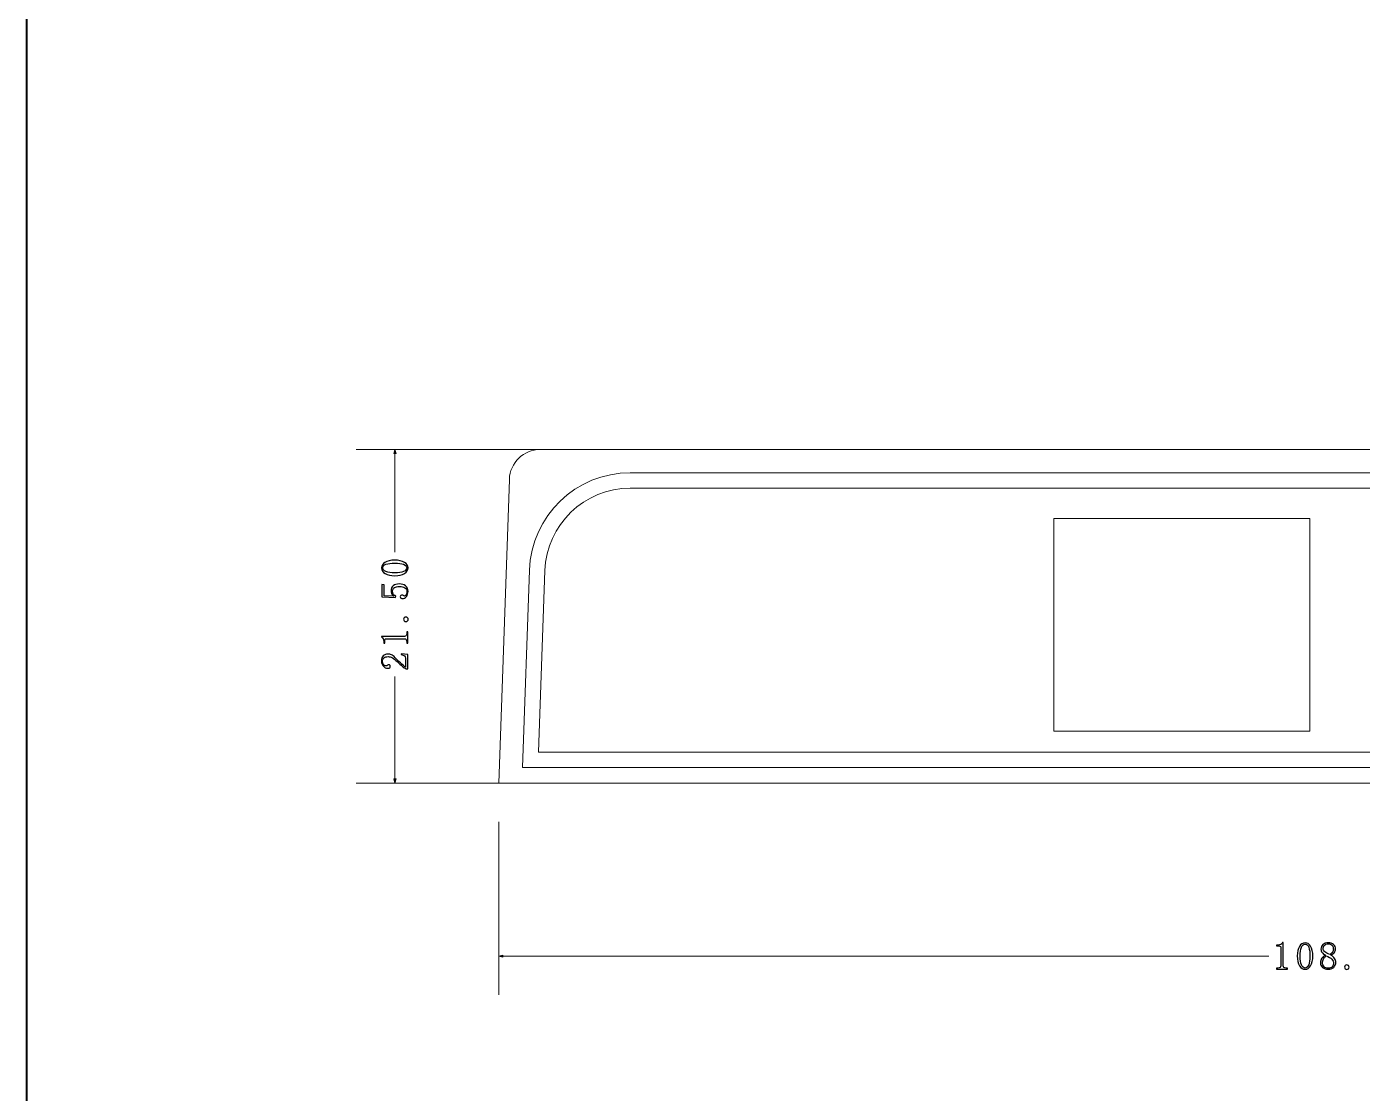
# Model space of a CAD drawing. Header units: millimetres. Extents: x -672 to 672, y -225 to 223.
# Drawn here: x 472.5 to 558.6, y -146.1 to -77.3 of the extents above; entities that cross this region are included whole.
import ezdxf
from ezdxf.lldxf.tags import DXFTag

# ---------------------------------------------------------------- set-up
doc = ezdxf.new("R2010")
doc.units = ezdxf.units.MM
doc.header["$MEASUREMENT"] = 0
doc.layers.add('layer 1', color=7, linetype='Continuous')
tags = doc.linetypes.add('New Line261', pattern=[0.2, 0.1, -0.1]).pattern_tags.tags
tags[6:7] = [DXFTag(74, 4), DXFTag(75, 0), DXFTag(340, '0'), DXFTag(46, 1.0), DXFTag(50, 0.0), DXFTag(44, 0.0), DXFTag(45, 0.0)]
tags[4:5] = [DXFTag(74, 4), DXFTag(75, 0), DXFTag(340, '0'), DXFTag(46, 1.0), DXFTag(50, 0.0), DXFTag(44, 0.0), DXFTag(45, 0.0)]
tags = doc.linetypes.add('New Line262', pattern=[0.2, 0.1, -0.1]).pattern_tags.tags
tags[6:7] = [DXFTag(74, 4), DXFTag(75, 0), DXFTag(340, '0'), DXFTag(46, 1.0), DXFTag(50, 0.0), DXFTag(44, 0.0), DXFTag(45, 0.0)]
tags[4:5] = [DXFTag(74, 4), DXFTag(75, 0), DXFTag(340, '0'), DXFTag(46, 1.0), DXFTag(50, 0.0), DXFTag(44, 0.0), DXFTag(45, 0.0)]
tags = doc.linetypes.add('New Line263', pattern=[0.2, 0.1, -0.1]).pattern_tags.tags
tags[6:7] = [DXFTag(74, 4), DXFTag(75, 0), DXFTag(340, '0'), DXFTag(46, 1.0), DXFTag(50, 0.0), DXFTag(44, 0.0), DXFTag(45, 0.0)]
tags[4:5] = [DXFTag(74, 4), DXFTag(75, 0), DXFTag(340, '0'), DXFTag(46, 1.0), DXFTag(50, 0.0), DXFTag(44, 0.0), DXFTag(45, 0.0)]
tags = doc.linetypes.add('New Line299', pattern=[0.2, 0.1, -0.1]).pattern_tags.tags
tags[6:7] = [DXFTag(74, 4), DXFTag(75, 0), DXFTag(340, '0'), DXFTag(46, 1.0), DXFTag(50, 0.0), DXFTag(44, 0.0), DXFTag(45, 0.0)]
tags[4:5] = [DXFTag(74, 4), DXFTag(75, 0), DXFTag(340, '0'), DXFTag(46, 1.0), DXFTag(50, 0.0), DXFTag(44, 0.0), DXFTag(45, 0.0)]

msp = doc.modelspace()

# ---------------------------------------------------------------- hatches: boundary and pattern name
at = {"layer": 'layer 1', "true_color": 0xff0000}
h = msp.add_hatch(color=1, dxfattribs=at)
edge = h.paths.add_edge_path()
edge.add_spline(control_points=[(496.2946, -104.8269), (496.2946, -104.8269), (496.2232, -104.5603), (496.2232, -104.5603), (496.2232, -104.5603), (496.1517, -104.8269), (496.1517, -104.8269), (496.1517, -104.8269), (496.2946, -104.8269), (496.2946, -104.8269)], knot_values=[0, 0, 0, 0, 0.3333333, 0.3333333, 0.3333333, 0.6666667, 0.6666667, 0.6666667, 1, 1, 1, 1], degree=3, periodic=1)
h = msp.add_hatch(color=1, dxfattribs=at)
edge = h.paths.add_edge_path()
edge.add_spline(control_points=[(496.2946, -125.7936), (496.2946, -125.7936), (496.2232, -126.0603), (496.2232, -126.0603), (496.2232, -126.0603), (496.1517, -125.7936), (496.1517, -125.7936), (496.1517, -125.7936), (496.2946, -125.7936), (496.2946, -125.7936)], knot_values=[0, 0, 0, 0, 0.3333333, 0.3333333, 0.3333333, 0.6666667, 0.6666667, 0.6666667, 1, 1, 1, 1], degree=3, periodic=1)
h = msp.add_hatch(color=1, dxfattribs=at)
edge = h.paths.add_edge_path()
edge.add_spline(control_points=[(503.1849, -137.2899), (503.1849, -137.2899), (502.9183, -137.2185), (502.9183, -137.2185), (502.9183, -137.2185), (503.1849, -137.147), (503.1849, -137.147), (503.1849, -137.147), (503.1849, -137.2899), (503.1849, -137.2899)], knot_values=[0, 0, 0, 0, 0.3333333, 0.3333333, 0.3333333, 0.6666667, 0.6666667, 0.6666667, 1, 1, 1, 1], degree=3, periodic=1)

# ---------------------------------------------------------------- linework, layer by layer
at = {"layer": 'layer 1', "lineweight": 40}
msp.add_open_spline([(662.4845, 72.2128), (662.4845, 72.2128), (472.4845, 72.2128), (472.4845, 72.2128), (472.4845, 72.2128), (472.4845, -204.7872), (472.4845, -204.7872), (472.4845, -204.7872), (662.4845, -204.7872), (662.4845, -204.7872), (662.4845, -204.7872), (662.4845, 72.2128), (662.4845, 72.2128)], degree=3, knots=[0, 0, 0, 0, 0.25, 0.25, 0.25, 0.5, 0.5, 0.5, 0.75, 0.75, 0.75, 1, 1, 1, 1], dxfattribs=at)
at = {"layer": 'layer 1', "color": 1, "lineweight": 0}
for points in [[(505.6005, -104.5603), (505.6005, -104.5603), (493.7232, -104.5603), (493.7232, -104.5603)], [(496.2232, -111.1887), (496.2232, -111.1887), (496.2232, -104.5603), (496.2232, -104.5603)], [(496.2232, -126.0603), (496.2232, -126.0603), (496.2232, -119.1977), (496.2232, -119.1977)], [(502.9183, -126.0603), (502.9183, -126.0603), (493.7232, -126.0603), (493.7232, -126.0603)], [(502.9183, -128.5603), (502.9183, -128.5603), (502.9183, -139.7185), (502.9183, -139.7185)], [(502.9183, -137.2185), (502.9183, -137.2185), (552.5599, -137.2185), (552.5599, -137.2185)]]:
    msp.add_open_spline(points, degree=3, dxfattribs=at)
for points in [[(496.2946, -104.8269), (496.2946, -104.8269), (496.2232, -104.5603), (496.2232, -104.5603), (496.2232, -104.5603), (496.1517, -104.8269), (496.1517, -104.8269), (496.1517, -104.8269), (496.2946, -104.8269), (496.2946, -104.8269)], [(496.2946, -125.7936), (496.2946, -125.7936), (496.2232, -126.0603), (496.2232, -126.0603), (496.2232, -126.0603), (496.1517, -125.7936), (496.1517, -125.7936), (496.1517, -125.7936), (496.2946, -125.7936), (496.2946, -125.7936)], [(503.1849, -137.2899), (503.1849, -137.2899), (502.9183, -137.2185), (502.9183, -137.2185), (502.9183, -137.2185), (503.1849, -137.147), (503.1849, -137.147), (503.1849, -137.147), (503.1849, -137.2899), (503.1849, -137.2899)]]:
    msp.add_open_spline(points, degree=3, knots=[0, 0, 0, 0, 0.3333333, 0.3333333, 0.3333333, 0.6666667, 0.6666667, 0.6666667, 1, 1, 1, 1], dxfattribs=at)
at = {"layer": 'layer 1', "lineweight": 9}
for points in [[(505.6005, -104.5603), (504.5231, -104.5603), (503.6393, -105.4138), (503.6017, -106.4905)], [(608.306, -104.5603), (608.306, -104.5603), (505.6005, -104.5603), (505.6005, -104.5603)], [(503.6017, -106.4905), (503.6017, -106.4905), (502.9183, -126.0603), (502.9183, -126.0603)], [(511.3937, -106.0603), (507.8922, -106.0603), (505.0199, -108.834), (504.8977, -112.3335)], [(602.5128, -106.0603), (602.5128, -106.0603), (511.3937, -106.0603), (511.3937, -106.0603)], [(538.7032, -109.0103), (538.7032, -109.0103), (538.7032, -122.7103), (538.7032, -122.7103)], [(555.2032, -109.0103), (555.2032, -109.0103), (538.7032, -109.0103), (538.7032, -109.0103)], [(555.2032, -122.7103), (555.2032, -122.7103), (555.2032, -109.0103), (555.2032, -109.0103)], [(504.8977, -112.3335), (504.8977, -112.3335), (504.4532, -125.0603), (504.4532, -125.0603)], [(538.7032, -122.7103), (538.7032, -122.7103), (555.2032, -122.7103), (555.2032, -122.7103)], [(504.4532, -125.0603), (504.4532, -125.0603), (609.4532, -125.0603), (609.4532, -125.0603)], [(502.9183, -126.0603), (502.9183, -126.0603), (610.9882, -126.0603), (610.9882, -126.0603)]]:
    msp.add_open_spline(points, degree=3, dxfattribs=at)
at = {"layer": 'layer 1', "color": 8, "linetype": 'New Line299', "lineweight": 9}
msp.add_open_spline([(511.3937, -107.0603), (508.4309, -107.0603), (506.0005, -109.4073), (505.8971, -112.3684)], degree=3, dxfattribs=at)
at = {"layer": 'layer 1', "color": 8, "linetype": 'New Line263', "lineweight": 9}
msp.add_open_spline([(511.3937, -107.0603), (511.3937, -107.0603), (602.5128, -107.0603), (602.5128, -107.0603)], degree=3, dxfattribs=at)
at = {"layer": 'layer 1', "color": 3}
for points, knots in [([(496.8383, -111.8367), (496.9913, -111.9313), (497.0679, -112.0501), (497.0679, -112.193), (497.0679, -112.3363), (496.9929, -112.4567), (496.8433, -112.5546), (496.6933, -112.6521), (496.4817, -112.7009), (496.2083, -112.7009), (495.9546, -112.7009), (495.7496, -112.6538), (495.5933, -112.5592), (495.4371, -112.4651), (495.3588, -112.343), (495.3588, -112.193), (495.3588, -112.0501), (495.4338, -111.9313), (495.5833, -111.8367), (495.7333, -111.7421), (495.9417, -111.6951), (496.2083, -111.6951), (496.4754, -111.6951), (496.6854, -111.7421), (496.8383, -111.8367)], [0, 0, 0, 0, 0.125, 0.125, 0.125, 0.25, 0.25, 0.25, 0.375, 0.375, 0.375, 0.5, 0.5, 0.5, 0.625, 0.625, 0.625, 0.75, 0.75, 0.75, 0.875, 0.875, 0.875, 1, 1, 1, 1]), ([(495.6471, -111.9588), (495.5071, -112.0109), (495.4371, -112.0888), (495.4371, -112.193), (495.4371, -112.2842), (495.5071, -112.3609), (495.6471, -112.4226), (495.7867, -112.4846), (495.9742, -112.5155), (496.2083, -112.5155), (496.4558, -112.5155), (496.6479, -112.4846), (496.7846, -112.4226), (496.9213, -112.3609), (496.9896, -112.2842), (496.9896, -112.193), (496.9896, -112.0955), (496.9213, -112.0188), (496.7846, -111.9638), (496.6479, -111.9084), (496.4558, -111.8805), (496.2083, -111.8805), (495.9742, -111.8805), (495.7867, -111.9067), (495.6471, -111.9588)], [0, 0, 0, 0, 0.125, 0.125, 0.125, 0.25, 0.25, 0.25, 0.375, 0.375, 0.375, 0.5, 0.5, 0.5, 0.625, 0.625, 0.625, 0.75, 0.75, 0.75, 0.875, 0.875, 0.875, 1, 1, 1, 1]), ([(496.0033, -113.8346), (495.9838, -113.773), (495.9742, -113.7092), (495.9742, -113.6442), (495.9742, -113.5205), (496.0213, -113.4196), (496.1158, -113.3417), (496.21, -113.2634), (496.3354, -113.2242), (496.4917, -113.2242), (496.6675, -113.2242), (496.8075, -113.2651), (496.9117, -113.3463), (497.0158, -113.428), (497.0679, -113.553), (497.0679, -113.7226), (497.0679, -113.8396), (497.0338, -113.9438), (496.9654, -114.0351), (496.8971, -114.1259), (496.8138, -114.1717), (496.7163, -114.1717), (496.6771, -114.1717), (496.6429, -114.1605), (496.6138, -114.1376), (496.5846, -114.1146), (496.5696, -114.0838), (496.5696, -114.0446), (496.5696, -114.0055), (496.5829, -113.9796), (496.6088, -113.9667), (496.635, -113.9534), (496.6575, -113.9471), (496.6771, -113.9471), (496.7163, -113.9471), (496.7471, -113.9567), (496.77, -113.9763), (496.7929, -113.9959), (496.8171, -114.0055), (496.8433, -114.0055), (496.8954, -114.0055), (496.9342, -113.9746), (496.9604, -113.913), (496.9863, -113.8509), (496.9996, -113.7842), (496.9996, -113.7126), (496.9996, -113.6084), (496.9571, -113.5288), (496.8725, -113.4734), (496.7879, -113.418), (496.6675, -113.3905), (496.5113, -113.3905), (496.3808, -113.3905), (496.275, -113.4146), (496.1938, -113.4638), (496.1125, -113.5126), (496.0717, -113.5859), (496.0717, -113.6834), (496.0717, -113.7551), (496.0846, -113.8167), (496.1108, -113.8688), (496.1367, -113.9209), (496.1921, -113.9696), (496.2767, -114.0155), (496.2767, -114.0155), (496.2671, -114.1034), (496.2671, -114.1034), (496.2671, -114.1034), (495.3783, -114.0546), (495.3783, -114.0546), (495.3783, -114.0546), (495.3783, -113.2538), (495.3783, -113.2538), (495.3783, -113.2538), (495.525, -113.283), (495.525, -113.283), (495.525, -113.283), (495.525, -113.9863), (495.525, -113.9863), (495.525, -113.9863), (496.1692, -114.0251), (496.1692, -114.0251), (496.0783, -113.9601), (496.0229, -113.8967), (496.0033, -113.8346)], [0, 0, 0, 0, 0.0357143, 0.0357143, 0.0357143, 0.0714286, 0.0714286, 0.0714286, 0.1071429, 0.1071429, 0.1071429, 0.1428571, 0.1428571, 0.1428571, 0.1785714, 0.1785714, 0.1785714, 0.2142857, 0.2142857, 0.2142857, 0.25, 0.25, 0.25, 0.2857143, 0.2857143, 0.2857143, 0.3214286, 0.3214286, 0.3214286, 0.3571429, 0.3571429, 0.3571429, 0.3928571, 0.3928571, 0.3928571, 0.4285714, 0.4285714, 0.4285714, 0.4642857, 0.4642857, 0.4642857, 0.5, 0.5, 0.5, 0.5357143, 0.5357143, 0.5357143, 0.5714286, 0.5714286, 0.5714286, 0.6071429, 0.6071429, 0.6071429, 0.6428571, 0.6428571, 0.6428571, 0.6785714, 0.6785714, 0.6785714, 0.7142857, 0.7142857, 0.7142857, 0.75, 0.75, 0.75, 0.7857143, 0.7857143, 0.7857143, 0.8214286, 0.8214286, 0.8214286, 0.8571429, 0.8571429, 0.8571429, 0.8928571, 0.8928571, 0.8928571, 0.9285714, 0.9285714, 0.9285714, 0.9642857, 0.9642857, 0.9642857, 1, 1, 1, 1]), ([(497.0383, -115.403), (497.0646, -115.4326), (497.0775, -115.4667), (497.0775, -115.5055), (497.0775, -115.5446), (497.0646, -115.5788), (497.0383, -115.6084), (497.0125, -115.6376), (496.9767, -115.6521), (496.9313, -115.6521), (496.8854, -115.6521), (496.8496, -115.6376), (496.8238, -115.6084), (496.7975, -115.5788), (496.7846, -115.5446), (496.7846, -115.5055), (496.7846, -115.4667), (496.7992, -115.4326), (496.8283, -115.403), (496.8579, -115.3738), (496.8921, -115.3592), (496.9313, -115.3592), (496.9767, -115.3592), (497.0125, -115.3738), (497.0383, -115.403)], [0, 0, 0, 0, 0.125, 0.125, 0.125, 0.25, 0.25, 0.25, 0.375, 0.375, 0.375, 0.5, 0.5, 0.5, 0.625, 0.625, 0.625, 0.75, 0.75, 0.75, 0.875, 0.875, 0.875, 1, 1, 1, 1]), ([(495.3492, -116.6442), (495.3492, -116.6442), (495.3492, -116.6051), (495.3492, -116.6051), (495.3492, -116.6051), (496.8333, -116.6051), (496.8333, -116.6051), (496.8854, -116.6051), (496.9246, -116.5888), (496.9504, -116.5563), (496.9767, -116.5238), (496.9896, -116.4784), (496.9896, -116.4196), (496.9896, -116.4196), (496.9896, -116.3221), (496.9896, -116.3221), (496.9896, -116.3221), (497.0483, -116.3221), (497.0483, -116.3221), (497.0483, -116.3221), (497.0483, -117.0351), (497.0483, -117.0351), (497.0483, -117.0351), (496.9896, -117.0351), (496.9896, -117.0351), (496.9896, -117.0351), (496.9896, -116.9471), (496.9896, -116.9471), (496.9896, -116.8821), (496.9767, -116.8346), (496.9504, -116.8055), (496.9246, -116.7763), (496.8854, -116.7613), (496.8333, -116.7613), (496.8333, -116.7613), (495.6517, -116.7613), (495.6517, -116.7613), (495.6258, -116.7613), (495.6046, -116.7696), (495.5883, -116.7859), (495.5721, -116.8021), (495.5638, -116.8267), (495.5638, -116.8592), (495.5638, -116.8592), (495.5638, -117.0351), (495.5638, -117.0351), (495.5638, -117.0351), (495.5054, -117.0351), (495.5054, -117.0351), (495.5054, -117.0351), (495.5054, -116.9471), (495.5054, -116.9471), (495.5054, -116.8688), (495.4921, -116.8055), (495.4663, -116.7567), (495.44, -116.708), (495.4013, -116.6705), (495.3492, -116.6442)], [0, 0, 0, 0, 0.0526316, 0.0526316, 0.0526316, 0.1052632, 0.1052632, 0.1052632, 0.1578947, 0.1578947, 0.1578947, 0.2105263, 0.2105263, 0.2105263, 0.2631579, 0.2631579, 0.2631579, 0.3157895, 0.3157895, 0.3157895, 0.3684211, 0.3684211, 0.3684211, 0.4210526, 0.4210526, 0.4210526, 0.4736842, 0.4736842, 0.4736842, 0.5263158, 0.5263158, 0.5263158, 0.5789474, 0.5789474, 0.5789474, 0.6315789, 0.6315789, 0.6315789, 0.6842105, 0.6842105, 0.6842105, 0.7368421, 0.7368421, 0.7368421, 0.7894737, 0.7894737, 0.7894737, 0.8421053, 0.8421053, 0.8421053, 0.8947368, 0.8947368, 0.8947368, 0.9473684, 0.9473684, 0.9473684, 1, 1, 1, 1]), ([(496.0621, -117.988), (495.9642, -117.9359), (495.8733, -117.9101), (495.7883, -117.9101), (495.6713, -117.9101), (495.5817, -117.9359), (495.52, -117.988), (495.4579, -118.0401), (495.4271, -118.1184), (495.4271, -118.2226), (495.4271, -118.3005), (495.4483, -118.3671), (495.4908, -118.4226), (495.5329, -118.478), (495.5867, -118.5055), (495.6517, -118.5055), (495.6908, -118.5055), (495.7233, -118.4942), (495.7496, -118.4713), (495.7754, -118.4488), (495.8017, -118.4371), (495.8275, -118.4371), (495.86, -118.4371), (495.8846, -118.4455), (495.9008, -118.4617), (495.9171, -118.478), (495.9254, -118.5026), (495.925, -118.5351), (495.9254, -118.5738), (495.9138, -118.6051), (495.8908, -118.6276), (495.8683, -118.6505), (495.8308, -118.6617), (495.7788, -118.6617), (495.6421, -118.6617), (495.5379, -118.613), (495.4663, -118.5155), (495.3946, -118.4176), (495.3588, -118.3134), (495.3588, -118.203), (495.3588, -118.0467), (495.3979, -117.9313), (495.4758, -117.8563), (495.5542, -117.7813), (495.6517, -117.7438), (495.7688, -117.7438), (495.8471, -117.7438), (495.9254, -117.7617), (496.0033, -117.7976), (496.0817, -117.8334), (496.1563, -117.8905), (496.2279, -117.9684), (496.4104, -118.1571), (496.5583, -118.3021), (496.6721, -118.403), (496.7863, -118.5042), (496.8629, -118.5642), (496.9017, -118.5838), (496.9017, -118.5838), (496.9017, -118.0076), (496.9017, -118.0076), (496.9017, -117.9488), (496.8792, -117.9001), (496.8333, -117.8613), (496.7879, -117.8221), (496.7196, -117.7959), (496.6283, -117.783), (496.6283, -117.783), (496.6283, -117.7242), (496.6283, -117.7242), (496.6283, -117.7242), (497.0483, -117.783), (497.0483, -117.783), (497.0483, -117.783), (497.0483, -118.6913), (497.0483, -118.6913), (497.0483, -118.6913), (496.9213, -118.6913), (496.9213, -118.6913), (496.8629, -118.6588), (496.7879, -118.6051), (496.6967, -118.5301), (496.6054, -118.4551), (496.4983, -118.3559), (496.3746, -118.2321), (496.2638, -118.1217), (496.1596, -118.0401), (496.0621, -117.988)], [0, 0, 0, 0, 0.0344828, 0.0344828, 0.0344828, 0.0689655, 0.0689655, 0.0689655, 0.1034483, 0.1034483, 0.1034483, 0.137931, 0.137931, 0.137931, 0.1724138, 0.1724138, 0.1724138, 0.2068966, 0.2068966, 0.2068966, 0.2413793, 0.2413793, 0.2413793, 0.2758621, 0.2758621, 0.2758621, 0.3103448, 0.3103448, 0.3103448, 0.3448276, 0.3448276, 0.3448276, 0.3793103, 0.3793103, 0.3793103, 0.4137931, 0.4137931, 0.4137931, 0.4482759, 0.4482759, 0.4482759, 0.4827586, 0.4827586, 0.4827586, 0.5172414, 0.5172414, 0.5172414, 0.5517241, 0.5517241, 0.5517241, 0.5862069, 0.5862069, 0.5862069, 0.6206897, 0.6206897, 0.6206897, 0.6551724, 0.6551724, 0.6551724, 0.6896552, 0.6896552, 0.6896552, 0.7241379, 0.7241379, 0.7241379, 0.7586207, 0.7586207, 0.7586207, 0.7931034, 0.7931034, 0.7931034, 0.8275862, 0.8275862, 0.8275862, 0.862069, 0.862069, 0.862069, 0.8965517, 0.8965517, 0.8965517, 0.9310345, 0.9310345, 0.9310345, 0.9655172, 0.9655172, 0.9655172, 1, 1, 1, 1]), ([(553.4572, -136.3445), (553.4572, -136.3445), (553.4963, -136.3445), (553.4963, -136.3445), (553.4963, -136.3445), (553.4963, -137.8286), (553.4963, -137.8286), (553.4963, -137.8807), (553.5126, -137.9199), (553.5451, -137.9457), (553.5776, -137.972), (553.623, -137.9849), (553.6818, -137.9849), (553.6818, -137.9849), (553.7793, -137.9849), (553.7793, -137.9849), (553.7793, -137.9849), (553.7793, -138.0436), (553.7793, -138.0436), (553.7793, -138.0436), (553.0663, -138.0436), (553.0663, -138.0436), (553.0663, -138.0436), (553.0663, -137.9849), (553.0663, -137.9849), (553.0663, -137.9849), (553.1543, -137.9849), (553.1543, -137.9849), (553.2193, -137.9849), (553.2668, -137.972), (553.2959, -137.9457), (553.3251, -137.9199), (553.3401, -137.8807), (553.3401, -137.8286), (553.3401, -137.8286), (553.3401, -136.647), (553.3401, -136.647), (553.3401, -136.6211), (553.3318, -136.5999), (553.3155, -136.5836), (553.2993, -136.5674), (553.2747, -136.5591), (553.2422, -136.5591), (553.2422, -136.5591), (553.0663, -136.5591), (553.0663, -136.5591), (553.0663, -136.5591), (553.0663, -136.5007), (553.0663, -136.5007), (553.0663, -136.5007), (553.1543, -136.5007), (553.1543, -136.5007), (553.2326, -136.5007), (553.2959, -136.4874), (553.3447, -136.4616), (553.3934, -136.4353), (553.4309, -136.3966), (553.4572, -136.3445)], [0, 0, 0, 0, 0.0526316, 0.0526316, 0.0526316, 0.1052632, 0.1052632, 0.1052632, 0.1578947, 0.1578947, 0.1578947, 0.2105263, 0.2105263, 0.2105263, 0.2631579, 0.2631579, 0.2631579, 0.3157895, 0.3157895, 0.3157895, 0.3684211, 0.3684211, 0.3684211, 0.4210526, 0.4210526, 0.4210526, 0.4736842, 0.4736842, 0.4736842, 0.5263158, 0.5263158, 0.5263158, 0.5789474, 0.5789474, 0.5789474, 0.6315789, 0.6315789, 0.6315789, 0.6842105, 0.6842105, 0.6842105, 0.7368421, 0.7368421, 0.7368421, 0.7894737, 0.7894737, 0.7894737, 0.8421053, 0.8421053, 0.8421053, 0.8947368, 0.8947368, 0.8947368, 0.9473684, 0.9473684, 0.9473684, 1, 1, 1, 1]), ([(555.2647, -137.8336), (555.1701, -137.9866), (555.0513, -138.0632), (554.9084, -138.0632), (554.7651, -138.0632), (554.6447, -137.9882), (554.5468, -137.8386), (554.4493, -137.6886), (554.4005, -137.477), (554.4005, -137.2036), (554.4005, -136.9499), (554.4476, -136.7449), (554.5422, -136.5886), (554.6363, -136.4324), (554.7584, -136.3541), (554.9084, -136.3541), (555.0513, -136.3541), (555.1701, -136.4291), (555.2647, -136.5786), (555.3593, -136.7286), (555.4063, -136.937), (555.4063, -137.2036), (555.4063, -137.4707), (555.3593, -137.6807), (555.2647, -137.8336)], [0, 0, 0, 0, 0.125, 0.125, 0.125, 0.25, 0.25, 0.25, 0.375, 0.375, 0.375, 0.5, 0.5, 0.5, 0.625, 0.625, 0.625, 0.75, 0.75, 0.75, 0.875, 0.875, 0.875, 1, 1, 1, 1]), ([(555.1426, -136.6424), (555.0905, -136.5024), (555.0126, -136.4324), (554.9084, -136.4324), (554.8172, -136.4324), (554.7405, -136.5024), (554.6788, -136.6424), (554.6168, -136.782), (554.5859, -136.9695), (554.5859, -137.2036), (554.5859, -137.4511), (554.6168, -137.6432), (554.6788, -137.7799), (554.7405, -137.9166), (554.8172, -137.9849), (554.9084, -137.9849), (555.0059, -137.9849), (555.0826, -137.9166), (555.1376, -137.7799), (555.193, -137.6432), (555.2209, -137.4511), (555.2209, -137.2036), (555.2209, -136.9695), (555.1947, -136.782), (555.1426, -136.6424)], [0, 0, 0, 0, 0.125, 0.125, 0.125, 0.25, 0.25, 0.25, 0.375, 0.375, 0.375, 0.5, 0.5, 0.5, 0.625, 0.625, 0.625, 0.75, 0.75, 0.75, 0.875, 0.875, 0.875, 1, 1, 1, 1]), ([(556.8088, -137.3699), (556.8609, -137.4478), (556.8868, -137.5324), (556.8868, -137.6236), (556.8868, -137.7474), (556.8413, -137.8516), (556.7501, -137.9361), (556.6588, -138.0207), (556.5384, -138.0632), (556.3888, -138.0632), (556.2522, -138.0632), (556.1347, -138.0207), (556.0372, -137.9361), (555.9397, -137.8516), (555.8905, -137.7536), (555.8905, -137.6432), (555.8905, -137.5324), (555.9184, -137.4382), (555.9738, -137.3599), (556.0288, -137.282), (556.1088, -137.2136), (556.213, -137.1549), (556.1218, -137.1095), (556.0518, -137.0524), (556.003, -136.9841), (555.9543, -136.9157), (555.9297, -136.8391), (555.9297, -136.7545), (555.9297, -136.6436), (555.9722, -136.5495), (556.0568, -136.4711), (556.1413, -136.3932), (556.2584, -136.3541), (556.4084, -136.3541), (556.5451, -136.3541), (556.6555, -136.3932), (556.7401, -136.4711), (556.8251, -136.5495), (556.8672, -136.6436), (556.8672, -136.7545), (556.8672, -136.8328), (556.843, -136.9057), (556.7938, -136.9741), (556.7451, -137.0424), (556.6688, -137.1028), (556.5647, -137.1549), (556.6751, -137.2199), (556.7568, -137.2916), (556.8088, -137.3699)], [0, 0, 0, 0, 0.0625, 0.0625, 0.0625, 0.125, 0.125, 0.125, 0.1875, 0.1875, 0.1875, 0.25, 0.25, 0.25, 0.3125, 0.3125, 0.3125, 0.375, 0.375, 0.375, 0.4375, 0.4375, 0.4375, 0.5, 0.5, 0.5, 0.5625, 0.5625, 0.5625, 0.625, 0.625, 0.625, 0.6875, 0.6875, 0.6875, 0.75, 0.75, 0.75, 0.8125, 0.8125, 0.8125, 0.875, 0.875, 0.875, 0.9375, 0.9375, 0.9375, 1, 1, 1, 1]), ([(556.6718, -136.9695), (556.7109, -136.9107), (556.7305, -136.8424), (556.7305, -136.7641), (556.7305, -136.6732), (556.7047, -136.5932), (556.6526, -136.5249), (556.6005, -136.4566), (556.5188, -136.4224), (556.4084, -136.4224), (556.2847, -136.4224), (556.1968, -136.4549), (556.1447, -136.5203), (556.0926, -136.5853), (556.0663, -136.6536), (556.0663, -136.7253), (556.0663, -136.797), (556.1038, -136.867), (556.1788, -136.9353), (556.2534, -137.0036), (556.3593, -137.0636), (556.4963, -137.1157), (556.5743, -137.0766), (556.633, -137.0278), (556.6718, -136.9695)], [0, 0, 0, 0, 0.125, 0.125, 0.125, 0.25, 0.25, 0.25, 0.375, 0.375, 0.375, 0.5, 0.5, 0.5, 0.625, 0.625, 0.625, 0.75, 0.75, 0.75, 0.875, 0.875, 0.875, 1, 1, 1, 1]), ([(556.0909, -137.3891), (556.0484, -137.4674), (556.0276, -137.552), (556.0276, -137.6432), (556.0276, -137.7474), (556.0618, -137.832), (556.1301, -137.897), (556.1984, -137.962), (556.2847, -137.9949), (556.3888, -137.9949), (556.5126, -137.9949), (556.6018, -137.962), (556.6572, -137.897), (556.7126, -137.832), (556.7401, -137.7507), (556.7401, -137.6528), (556.7401, -137.5682), (556.7013, -137.487), (556.623, -137.4086), (556.5451, -137.3307), (556.4276, -137.2591), (556.2713, -137.1941), (556.1934, -137.2461), (556.133, -137.3111), (556.0909, -137.3891)], [0, 0, 0, 0, 0.125, 0.125, 0.125, 0.25, 0.25, 0.25, 0.375, 0.375, 0.375, 0.5, 0.5, 0.5, 0.625, 0.625, 0.625, 0.75, 0.75, 0.75, 0.875, 0.875, 0.875, 1, 1, 1, 1]), ([(557.6984, -138.0336), (557.6688, -138.0599), (557.6347, -138.0728), (557.5959, -138.0728), (557.5568, -138.0728), (557.5226, -138.0599), (557.493, -138.0336), (557.4638, -138.0078), (557.4493, -137.972), (557.4493, -137.9266), (557.4493, -137.8807), (557.4638, -137.8449), (557.493, -137.8191), (557.5226, -137.7928), (557.5568, -137.7799), (557.5959, -137.7799), (557.6347, -137.7799), (557.6688, -137.7945), (557.6984, -137.8236), (557.7276, -137.8532), (557.7422, -137.8874), (557.7422, -137.9266), (557.7422, -137.972), (557.7276, -138.0078), (557.6984, -138.0336)], [0, 0, 0, 0, 0.125, 0.125, 0.125, 0.25, 0.25, 0.25, 0.375, 0.375, 0.375, 0.5, 0.5, 0.5, 0.625, 0.625, 0.625, 0.75, 0.75, 0.75, 0.875, 0.875, 0.875, 1, 1, 1, 1])]:
    msp.add_open_spline(points, degree=3, knots=knots, dxfattribs=at)
at = {"layer": 'layer 1', "color": 8, "linetype": 'New Line261', "lineweight": 9}
msp.add_open_spline([(505.4888, -124.0603), (505.4888, -124.0603), (505.8971, -112.3684), (505.8971, -112.3684)], degree=3, dxfattribs=at)
at = {"layer": 'layer 1', "color": 8, "linetype": 'New Line262', "lineweight": 9}
msp.add_open_spline([(608.4177, -124.0603), (608.4177, -124.0603), (505.4888, -124.0603), (505.4888, -124.0603)], degree=3, dxfattribs=at)

doc.saveas('drawing.dxf')
